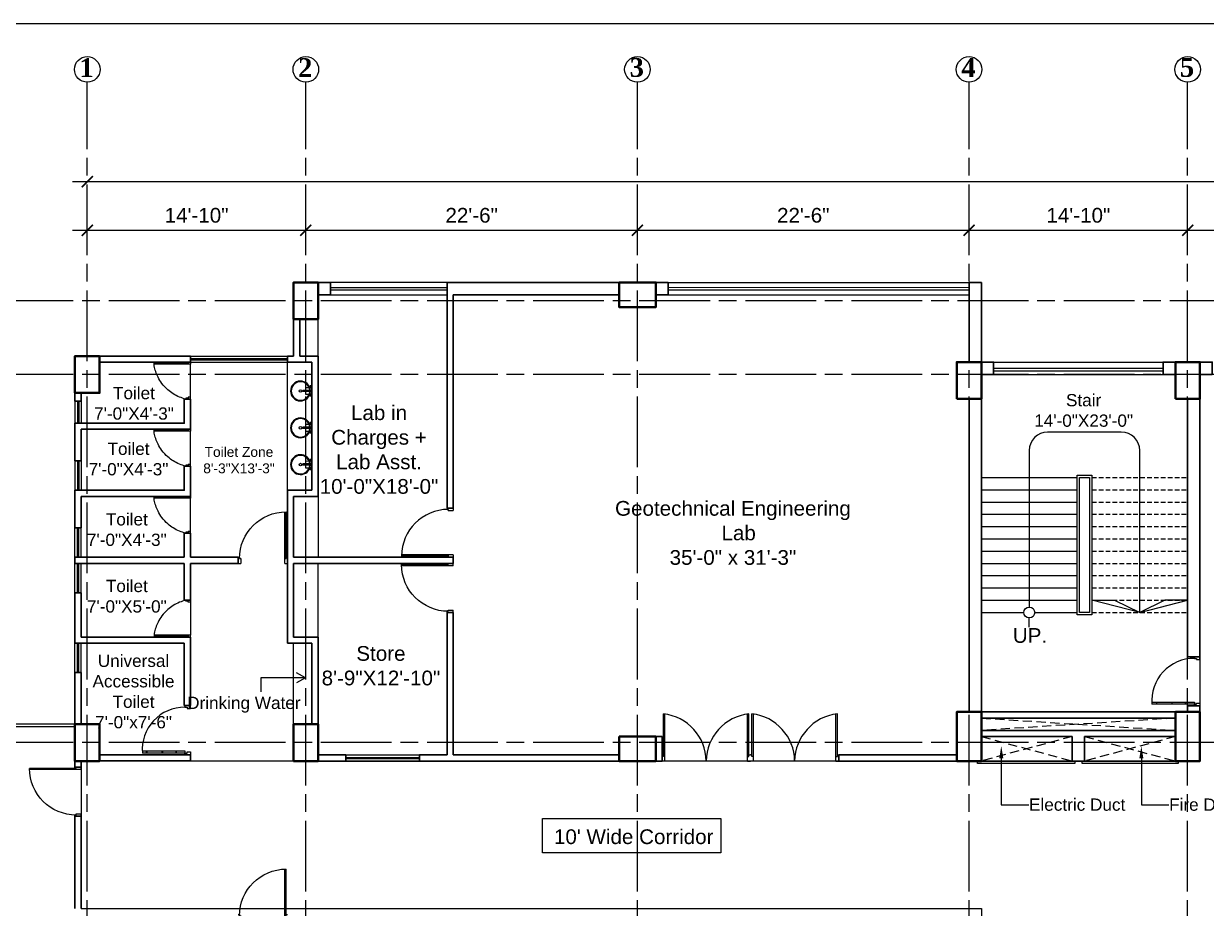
# Model space of a CAD drawing. Header units: inches. Extents: x -12 to 20935469, y -1604 to 24729220.
# Drawn here: x 20855964 to 20856927, y 24724026 to 24724746 of the extents above; entities that cross this region are included whole.
import ezdxf
from ezdxf import colors
from ezdxf.entities.mleader import LeaderData, LeaderLine
from ezdxf.math import Vec2, Vec3

# ---------------------------------------------------------------- set-up
doc = ezdxf.new("R2010")
doc.units = ezdxf.units.IN
doc.header["$LTSCALE"] = 0.03
doc.header["$MEASUREMENT"] = 0
doc.header["$PDMODE"] = 32
doc.header["$PDSIZE"] = 15
doc.linetypes.add('ACAD_ISO08W100', pattern=[36, 24, -3, 6, -3])
doc.linetypes.add('DASHED2', pattern=[0.375, 0.25, -0.125])
for name, color, linetype, lineweight in [('column', 1, 'Continuous', 40), ('Dim Line', 252, 'Continuous', 13), ('Door', 7, 'Continuous', 18), ('Dot', 253, 'Continuous', 0), ('Glass Line', 252, 'Continuous', 9), ('Grid Line', 252, 'Continuous', 18), ('Hatch', 253, 'Continuous', 15), ('Main Wall', 7, 'Continuous', 30), ('RAIL', 23, 'Continuous', 13), ('STAIR', 46, 'Continuous', 15), ('TOILET FIXTURE', 142, 'Continuous', 5), ('WALL', 7, 'Continuous', 30), ('wind.', 150, 'Continuous', 20)]:
    doc.layers.add(name, color=color, linetype=linetype, lineweight=lineweight)
doc.layers.add('TEXT', color=7, linetype='Continuous')
doc.styles.add('2', font='swisscl.ttf')
doc.styles.add('RomanS', font='arial.ttf', dxfattribs={"height": 12})
doc.styles.get("Standard").update_dxf_attribs({"font": 'timesbd.ttf'})
doc.dimstyles.new('Aec_Arch_I', dxfattribs={"dimscale": 96, "dimtxt": 12, "dimasz": 0.09375, "dimexe": 0.125, "dimexo": 0.125, "dimgap": 0.0625, "dimtad": 1, "dimdec": 0, "dimzin": 3, "dimdsep": 46, "dimlunit": 4, "dimtxsty": 'RomanS', "dimblk1": 'ARCHTICK', "dimblk2": 'ARCHTICK', "dimsah": 1, "dimcen": 0.09375, "dimdle": 0.125, "dimadec": 0, "dimazin": 0, "dimtfac": 0.75, "dimtdec": 0, "dimtmove": 2, "dimatfit": 3, "dimldrblk": 'ARCHTICK', "dimfxl": 1, "dimfrac": 1, "dimtolj": 1, "dimtzin": 0, "dimarcsym": 0})

# ---------------------------------------------------------------- blocks, each defined once
blk = doc.blocks.new('$D40')
at = {"layer": 'Door'}
for p, q in [((1, 4), (1, 42)), ((2, 0), (2, 41.98683982644525)), ((1, 5), (0, 5)), ((2, 0), (0, 0)), ((2, 4), (1, 4)), ((39, 4), (38, 4)), ((38, 4), (38, 0)), ((40, 0), (38, 0)), ((40, 5), (38.98683982644525, 5)), ((39, 5), (39, 4))]:
    blk.add_line(p, q, dxfattribs=at)
blk.add_arc((1, 4), 38, 0, 89.99999999999999, dxfattribs=at)
blk = doc.blocks.new('Door_45')
at = {"layer": 'Door'}
for p, q in [((1.499446089358273, 4.966720660065755), (1.499446089358273, 43.96672066006575)), ((3.499446089358273, 44.03189280286006), (3.499446089358273, 4.966720660065755)), ((1.499446089358273, 40.02726910408236), (2.249446089358273, 40.02726910408236)), ((2.249446089358273, 40.02726910408236), (2.249446089358273, 39.52726910408236)), ((2.249446089358273, 39.52726910408236), (2.749446089591103, 39.52726910408236)), ((2.749446089591103, 39.52726910408236), (2.749446089591103, 40.02726910408236)), ((2.749446089591103, 40.02726910408236), (3.499446089358273, 40.02726910408236)), ((1.499446089358273, 25.76575365659081), (2.249446089358273, 25.76575365659081)), ((2.249446089358273, 25.76575365659081), (2.249446089358273, 25.26575365659081)), ((2.249446089358273, 25.26575365659081), (2.749446089591103, 25.26575365659081)), ((2.749446089591103, 25.76575365659081), (3.499446089358273, 25.76575365659081)), ((2.749446089591103, 25.26575365659081), (2.749446089591103, 25.76575365659081)), ((1.499446089358273, 12.56961937076411), (2.249446089358273, 12.56961937076411)), ((2.249446089358273, 12.56961937076411), (2.249446089358273, 13.06961937076411)), ((2.249446089358273, 13.06961937076411), (2.749446089591103, 13.06961937076411)), ((2.749446089591103, 13.06961937076411), (2.749446089591103, 12.56961937076411)), ((2.749446089591103, 12.56961937076411), (3.499446089358273, 12.56961937076411)), ((-0.0005539106417273842, -0.03327933993424503), (-0.0005539106417273842, 4.966720660065755)), ((-0.0005539106417273842, 4.966720660065755), (1.499446089358273, 4.966720660065755)), ((3.499446089358273, 4.966720660065755), (1.499446089358273, 4.966720660065755)), ((1.499446089358273, 4.966720660065755), (1.499446089358273, 2.966720660065755)), ((1.499446089358273, 2.966720660065755), (2.499446089358273, 2.966720660065755)), ((2.499446089358273, 2.966720660065755), (2.499446089358273, -0.03327933993424503)), ((42.5, 3), (42.5, -0.03327933993424503)), ((43.5, 3), (42.5, 3)), ((45.00000000023283, 5), (43.5, 5)), ((43.5, 5), (43.5, 3)), ((45.00000000023283, -0.03327933993424503), (45.00000000023283, 5)), ((2.499446089358273, -0.03327933993424503), (-0.0005539106417273842, -0.03327933993424503)), ((42.5, -0.03327933993424503), (45.00000000023283, -0.03327933993424503))]:
    blk.add_line(p, q, dxfattribs=at)
blk.add_arc((4.660651951731928, 5.255392092920653), 38.84018771759182, 359.6232511897165, 94.66847186469465, dxfattribs=at)
blk = doc.blocks.new('sssss-flat-876')
at = {"layer": 'Door', "linetype": 'Continuous', "ltscale": 3}
blk.add_line((3666.524641621392, 84027.20039844685), (3666.524641621392, 84055.73698381262), dxfattribs=at)
at = {"layer": 'Door', "linetype": 'Continuous', "ltscale": 3, "extrusion": (-7.215265806451099e-09, -3.356244729906973e-18, 1)}
for points, elevation in [([(3666.524641621392, 84057.20039844685), (3666.524641621392, 84055.7369838127), (3668.353909914149, 84055.73698381268), (3668.353909914149, 84056.46869112973), (3670.183178206673, 84056.46869112976), (3670.183178206673, 84057.20039844688)], -2.645495015731816e-05), ([(3668.353909914149, 84055.73698381268), (3696.158787962748, 84055.73698381273), (3696.158787962748, 84056.46869112982), (3668.353909914149, 84056.46869112956)], -2.646814881427536e-05)]:
    blk.add_lwpolyline(points, close=True, dxfattribs=dict(at, elevation=elevation))
at = {"layer": 'Door', "linetype": 'Continuous', "ltscale": 3, "flags": 128}
blk.add_lwpolyline([(3670.183178209001, 84027.20039844661, 0.04096003839332348), (3675.473761518253, 84028.8955189219, 0.08249638684257277), (3684.92584202881, 84034.77633821729, 0.05218730031938641), (3689.721451750025, 84039.97248090911, 0.04398833922187529), (3692.855049753096, 84045.047753547, 0.03657129103577791), (3694.751170299016, 84049.63311906598, 0.034751479123949), (3695.9156375397, 84054.20272462314, 0.01143537355723267), (3696.158787962981, 84055.73698381265)], format="xyb", dxfattribs=at)
at = {"layer": 'Door', "linetype": 'Continuous', "ltscale": 3}
blk.add_lwpolyline([(3666.524641623953, 84027.20039844679), (3666.524641623953, 84028.66381308093), (3668.353909916477, 84028.66381308093), (3668.353909916477, 84027.93210576387), (3670.183178209234, 84027.93210576382), (3670.183178209234, 84027.2003984467)], close=True, dxfattribs=at)
blk = doc.blocks.new('7-flat-72')
at = {"layer": 'Glass Line', "color": 8, "ltscale": 20}
for p, q in [((-64478.71357337362, 376960.4914030989), (-64480.33357334463, 376960.4910950488)), ((-64480.33338851458, 376959.5190950661), (-64480.33357334463, 376960.4910950488)), ((-64480.27590274997, 376959.5191059972), (-64480.27608758002, 376960.49110598)), ((-64480.14656623453, 376959.5191305911), (-64480.14675106457, 376960.4911305739)), ((-64479.91663178266, 376959.5191743142), (-64479.91681661271, 376960.4911742969)), ((-64479.5233885292, 376959.5192490911), (-64479.52357335924, 376960.4912490739)), ((-64479.13014527573, 376959.519323868), (-64479.13033010578, 376960.4913238508)), ((-64478.90021082386, 376959.5193675911), (-64478.90039565391, 376960.4913675738)), ((-64478.77087430842, 376959.519392185), (-64478.77105913847, 376960.4913921678)), ((-64478.71338854358, 376959.5194031161), (-64478.71357337362, 376960.4914030989)), ((-64475.47473717644, 376966.6120190895), (-64476.55473715696, 376966.6118137227)), ((-64476.55336804548, 376959.4118138514), (-64476.55473715696, 376966.6118137227)), ((-64475.47336806497, 376959.4120192182), (-64475.47473717644, 376966.6120190895)), ((-64473.31357347011, 376960.4924299325), (-64471.6935734991, 376960.4927379825)), ((-64473.31338864006, 376959.5204299497), (-64473.31357347011, 376960.4924299325)), ((-64473.25590287545, 376959.5204408808), (-64473.25608770549, 376960.4924408636)), ((-64473.12656636001, 376959.5204654748), (-64473.12675119005, 376960.4924654575)), ((-64472.89663190814, 376959.5205091978), (-64472.89681673818, 376960.4925091806)), ((-64472.50338865467, 376959.5205839747), (-64472.50357348472, 376960.4925839575)), ((-64472.11014540121, 376959.5206587517), (-64472.11033023125, 376960.4926587344)), ((-64471.88021094934, 376959.5207024747), (-64471.88039577939, 376960.4927024575)), ((-64471.7508744339, 376959.5207270686), (-64471.75105926394, 376960.4927270514)), ((-64471.69338866905, 376959.5207379998), (-64471.6935734991, 376960.4927379825)), ((-64478.71338854358, 376959.5194031161), (-64480.33338851458, 376959.5190950661)), ((-64478.71336800698, 376959.4114031181), (-64480.33336797799, 376959.411095068)), ((-64480.33329952252, 376959.0510950745), (-64480.33336797799, 376959.411095068)), ((-64478.71329955151, 376959.0514031246), (-64480.33329952252, 376959.0510950745)), ((-64480.15336798131, 376959.4111292958), (-64480.15338851791, 376959.5191292939)), ((-64478.89336800366, 376959.4113688903), (-64478.89338854048, 376959.5193688883)), ((-64478.71329955151, 376959.0514031246), (-64478.71336800698, 376959.4114031181)), ((-64475.11336807138, 376959.4120876737), (-64476.91336803907, 376959.4117453959)), ((-64476.9132995836, 376959.0517454025), (-64476.91336803907, 376959.4117453959)), ((-64475.11329961568, 376959.0520876803), (-64476.9132995836, 376959.0517454025)), ((-64475.11329961568, 376959.0520876803), (-64475.11336807138, 376959.4120876737)), ((-64473.31338864006, 376959.5204299497), (-64471.69338866905, 376959.5207379998)), ((-64473.31336810347, 376959.4124299516), (-64471.69336813246, 376959.4127380017)), ((-64473.313299648, 376959.0524299581), (-64473.31336810347, 376959.4124299516)), ((-64473.313299648, 376959.0524299581), (-64471.69329967699, 376959.0527380082)), ((-64473.13336810679, 376959.4124641794), (-64473.13338864339, 376959.5204641775)), ((-64471.87336812937, 376959.4127037739), (-64471.87338866596, 376959.520703772)), ((-64471.69329967699, 376959.0527380082), (-64471.69336813246, 376959.4127380017))]:
    blk.add_line(p, q, dxfattribs=at)
blk.add_circle((-64476.01507698372, 376968.3989757138, -1.853074723067108e-05), 1.08, dxfattribs=at)
for radius, start, end in [(8.100000000000003, 273.8334487619164, 266.1883413272574), (7.545122013573683, 274.1150294939762, 265.9067605931115)]:
    blk.add_arc((-64476.01507698372, 376968.3989757138, -1.853074723067108e-05), radius, start, end, dxfattribs=at)
blk = doc.blocks.new('SFSFSFS-flat-72')
at = {"layer": 'TOILET FIXTURE', "ltscale": 0.2}
blk.add_lwpolyline([(-3918.473113942891, -3608.103407361705), (-3918.474140776554, -3602.703407459237), (-3923.874140679603, -3602.704434292842), (-3923.873113845708, -3608.104434195251)], close=True, dxfattribs=at)
at = {"layer": 'TOILET FIXTURE', "ltscale": 20}
blk.add_blockref('7-flat-72', (60554.84018570464, -380567.1558373197), dxfattribs=at)
blk = doc.blocks.new('_ArchTick')
at = {"color": 0, "linetype": 'ByBlock', "lineweight": 35, "const_width": 0.15}
blk.add_lwpolyline([(-0.5, -0.5), (0.5, 0.5)], dxfattribs=at)
blk = doc.blocks.new('*D14')
at = {"layer": 'Defpoints', "color": 0, "transparency": 16777216}
for p in [(20831126.2792098, 24724578.16655627), (20830948.30879143, 24724562.26584816), (20831126.2792098, 24724562.26584816)]:
    blk.add_point(p, dxfattribs=at)
at = {"layer": 'Dim Line', "color": 0, "lineweight": -2, "transparency": 16777216}
for p, q in [((20830948.30879143, 24724574.26584816), (20830948.30879143, 24724590.16655627)), ((20831126.2792098, 24724574.26584816), (20831126.2792098, 24724590.16655627)), ((20830936.30879143, 24724578.16655627), (20831138.2792098, 24724578.16655627))]:
    blk.add_line(p, q, dxfattribs=at)
at = {"layer": 'Dim Line', "color": 0, "lineweight": -2, "transparency": 16777216, "xscale": 9, "yscale": 9, "zscale": 9, "rotation": 180}
blk.add_blockref('_ArchTick', (20830948.30879143, 24724578.16655627), dxfattribs=at)
at = {"layer": 'Dim Line', "color": 0, "lineweight": -2, "transparency": 16777216, "xscale": 9, "yscale": 9, "zscale": 9}
blk.add_blockref('_ArchTick', (20831126.2792098, 24724578.16655627), dxfattribs=at)
at = {"layer": 'Dim Line', "color": 0, "transparency": 16777216, "insert": (20831037.29400062, 24724590.29343212), "char_height": 12, "attachment_point": 5, "style": 'RomanS'}
blk.add_mtext('\\A1;14\'-10"', dxfattribs=at)
blk = doc.blocks.new('*D7')
at = {"layer": 'Defpoints', "color": 0, "transparency": 16777216}
for p in [(20831396.27940053, 24724578.16655627), (20831396.27940053, 24724578.16655627), (20831126.2792098, 24724562.26584816)]:
    blk.add_point(p, dxfattribs=at)
at = {"layer": 'Dim Line', "color": 0, "lineweight": -2, "transparency": 16777216}
for p, q in [((20831126.2792098, 24724574.26584816), (20831126.2792098, 24724590.16655627)), ((20831114.2792098, 24724578.16655627), (20831408.27940053, 24724578.16655627))]:
    blk.add_line(p, q, dxfattribs=at)
at = {"layer": 'Dim Line', "color": 0, "lineweight": -2, "transparency": 16777216, "xscale": 9, "yscale": 9, "zscale": 9, "rotation": 180}
blk.add_blockref('_ArchTick', (20831126.2792098, 24724578.16655627), dxfattribs=at)
at = {"layer": 'Dim Line', "color": 0, "lineweight": -2, "transparency": 16777216, "xscale": 9, "yscale": 9, "zscale": 9}
blk.add_blockref('_ArchTick', (20831396.27940053, 24724578.16655627), dxfattribs=at)
at = {"layer": 'Dim Line', "color": 0, "transparency": 16777216, "insert": (20831261.27930516, 24724590.29343212), "char_height": 12, "attachment_point": 5, "style": 'RomanS'}
blk.add_mtext('\\A1;22\'-6"', dxfattribs=at)
blk = doc.blocks.new('*D8')
at = {"layer": 'Defpoints', "color": 0, "transparency": 16777216}
for p in [(20831396.27940053, 24724578.16655627), (20831666.2795913, 24724578.16655627), (20831666.2795913, 24724578.16655627)]:
    blk.add_point(p, dxfattribs=at)
at = {"layer": 'Dim Line', "color": 0, "lineweight": -2, "transparency": 16777216}
blk.add_line((20831384.27940053, 24724578.16655627), (20831678.2795913, 24724578.16655627), dxfattribs=at)
at = {"layer": 'Dim Line', "color": 0, "lineweight": -2, "transparency": 16777216, "xscale": 9, "yscale": 9, "zscale": 9, "rotation": 180}
blk.add_blockref('_ArchTick', (20831396.27940053, 24724578.16655627), dxfattribs=at)
at = {"layer": 'Dim Line', "color": 0, "lineweight": -2, "transparency": 16777216, "xscale": 9, "yscale": 9, "zscale": 9}
blk.add_blockref('_ArchTick', (20831666.2795913, 24724578.16655627), dxfattribs=at)
at = {"layer": 'Dim Line', "color": 0, "transparency": 16777216, "insert": (20831531.27949591, 24724590.29343212), "char_height": 12, "attachment_point": 5, "style": 'RomanS'}
blk.add_mtext('\\A1;22\'-6"', dxfattribs=at)
blk = doc.blocks.new('*D9')
at = {"layer": 'Defpoints', "color": 0, "transparency": 16777216}
for p in [(20831666.2795913, 24724578.16655627), (20831844.25000967, 24724578.16655627), (20831844.25000967, 24724578.16655627)]:
    blk.add_point(p, dxfattribs=at)
at = {"layer": 'Dim Line', "color": 0, "lineweight": -2, "transparency": 16777216}
blk.add_line((20831654.2795913, 24724578.16655627), (20831856.25000967, 24724578.16655627), dxfattribs=at)
at = {"layer": 'Dim Line', "color": 0, "lineweight": -2, "transparency": 16777216, "xscale": 9, "yscale": 9, "zscale": 9, "rotation": 180}
blk.add_blockref('_ArchTick', (20831666.2795913, 24724578.16655627), dxfattribs=at)
at = {"layer": 'Dim Line', "color": 0, "lineweight": -2, "transparency": 16777216, "xscale": 9, "yscale": 9, "zscale": 9}
blk.add_blockref('_ArchTick', (20831844.25000967, 24724578.16655627), dxfattribs=at)
at = {"layer": 'Dim Line', "color": 0, "transparency": 16777216, "insert": (20831755.26480048, 24724590.29343212), "char_height": 12, "attachment_point": 5, "style": 'RomanS'}
blk.add_mtext('\\A1;14\'-10"', dxfattribs=at)
blk = doc.blocks.new('*D21')
at = {"layer": 'Defpoints', "color": 0, "transparency": 16777216}
for p in [(20831844.25000967, 24724578.16655627), (20832040.77920983, 24724578.16655627), (20832040.77920983, 24724578.16655627)]:
    blk.add_point(p, dxfattribs=at)
at = {"layer": 'Dim Line', "color": 0, "lineweight": -2, "transparency": 16777216}
for p, q in [((20831832.25000967, 24724578.16655627), (20832052.77920983, 24724578.16655627)), ((20831844.25000967, 24724566.16655627), (20831844.25000967, 24724566.16655627)), ((20832040.77920983, 24724566.16655627), (20832040.77920983, 24724566.16655627))]:
    blk.add_line(p, q, dxfattribs=at)
at = {"layer": 'Dim Line', "color": 0, "lineweight": -2, "transparency": 16777216, "xscale": 9, "yscale": 9, "zscale": 9, "rotation": 180}
blk.add_blockref('_ArchTick', (20831844.25000967, 24724578.16655627), dxfattribs=at)
at = {"layer": 'Dim Line', "color": 0, "lineweight": -2, "transparency": 16777216, "xscale": 9, "yscale": 9, "zscale": 9}
blk.add_blockref('_ArchTick', (20832040.77920983, 24724578.16655627), dxfattribs=at)
at = {"layer": 'Dim Line', "color": 0, "transparency": 16777216, "insert": (20831942.51460975, 24724590.29343212), "char_height": 12, "attachment_point": 5, "style": 'RomanS'}
blk.add_mtext('\\A1;16\'-5"', dxfattribs=at)
blk = doc.blocks.new('*D13')
at = {"layer": 'Defpoints', "color": 0, "transparency": 16777216}
for p in [(20832951.75234396, 24724617.81282169), (20830948.30879143, 24724610.74819624), (20832951.75234396, 24724610.74819624)]:
    blk.add_point(p, dxfattribs=at)
at = {"layer": 'Dim Line', "color": 0, "lineweight": -2, "transparency": 16777216}
for p, q in [((20830948.30879143, 24724622.74819624), (20830948.30879143, 24724629.81282169)), ((20832951.75234396, 24724622.74819624), (20832951.75234396, 24724629.81282169)), ((20830936.30879143, 24724617.81282169), (20832963.75234396, 24724617.81282169))]:
    blk.add_line(p, q, dxfattribs=at)
at = {"layer": 'Dim Line', "color": 0, "lineweight": -2, "transparency": 16777216, "xscale": 9, "yscale": 9, "zscale": 9, "rotation": 180}
blk.add_blockref('_ArchTick', (20830948.30879143, 24724617.81282169), dxfattribs=at)
at = {"layer": 'Dim Line', "color": 0, "lineweight": -2, "transparency": 16777216, "xscale": 9, "yscale": 9, "zscale": 9}
blk.add_blockref('_ArchTick', (20832951.75234396, 24724617.81282169), dxfattribs=at)
at = {"layer": 'Dim Line', "color": 0, "transparency": 16777216, "insert": (20831950.03056769, 24724629.93969755), "char_height": 12, "attachment_point": 5, "style": 'RomanS'}
blk.add_mtext('\\A1;166\'-11"', dxfattribs=at)
blk = doc.blocks.new('fff')
at = {"layer": 'Grid Line', "color": 252, "linetype": 'ACAD_ISO08W100', "lineweight": 9, "ltscale": 80, "true_color": 0x939598}
for p, q in [((20830948.30879143, 24723521.10155122), (20830948.30879143, 24724698.78124316)), ((20831126.2792098, 24723521.10975568), (20831126.2792098, 24724698.78944762)), ((20831396.27940053, 24723521.10975705), (20831396.27940053, 24724698.789449)), ((20831666.2795913, 24723521.12176201), (20831666.2795913, 24724698.80145396)), ((20831844.25000966, 24723521.10155122), (20831844.25000967, 24724698.78124316)), ((20833096.94929376, 24724520.60832043), (20830726.1474328, 24724520.60832043)), ((20833096.94929376, 24724460.61652489), (20830726.1474328, 24724460.61652489)), ((20833096.94929376, 24724160.74613542), (20830726.1474328, 24724160.74613542))]:
    blk.add_line(p, q, dxfattribs=at)
at = {"layer": 'Dim Line'}
for base, p1, p2, picture, middle in [((20832951.75234396, 24724617.81282169), (20830948.30879143, 24724610.74819624), (20832951.75234396, 24724610.74819624), '*D13', (20831950.03056769, 24724629.93969755)), ((20831126.2792098, 24724578.16655627), (20830948.30879143, 24724562.26584816), (20831126.2792098, 24724562.26584816), '*D14', (20831037.29400062, 24724590.29343212)), ((20831396.27940053, 24724578.16655627), (20831126.2792098, 24724562.26584816), (20831396.27940053, 24724578.16655627), '*D7', (20831261.27930516, 24724590.29343212)), ((20831666.2795913, 24724578.16655627), (20831396.27940053, 24724578.16655627), (20831666.2795913, 24724578.16655627), '*D8', (20831531.27949591, 24724590.29343212)), ((20831844.25000967, 24724578.16655627), (20831666.2795913, 24724578.16655627), (20831844.25000967, 24724578.16655627), '*D9', (20831755.26480048, 24724590.29343212)), ((20832040.77920983, 24724578.16655627), (20831844.25000967, 24724578.16655627), (20832040.77920983, 24724578.16655627), '*D21', (20831942.51460975, 24724590.29343212))]:
    dim = blk.add_linear_dim(base=base, p1=p1, p2=p2, dimstyle='Aec_Arch_I', dxfattribs=at)
    dim.commit()
    dim.dimension.update_dxf_attribs({"geometry": picture, "text_midpoint": middle})

msp = doc.modelspace()

# ---------------------------------------------------------------- linework, layer by layer
at = {"color": 252, "lineweight": 5}
for p, q in [((20856178.98260038, 24724366.38506841), (20856178.9826004, 24724470.61652488)), ((20856183.98260039, 24724175.73113514), (20856183.98260039, 24724241.76934014))]:
    msp.add_line(p, q, dxfattribs=at)
for p, q in [((20856193.58537455, 24724213.46157397), (20856157.34917207, 24724213.46157397)), ((20856157.34917207, 24724213.46157397), (20856157.34917207, 24724202.2193905)), ((20856193.58537455, 24724213.46157397), (20856186.28247298, 24724217.49506978)), ((20856193.58537455, 24724213.46157398), (20856186.28247298, 24724209.42807817)), ((20856094.98349752, 24724150.9265189), (20856099.98349752, 24724150.9265189))]:
    msp.add_line(p, q)
at = {"layer": 'column', "lineweight": 40, "ltscale": 20}
for points in [[(20856203.98260371, 24724535.61652488), (20856183.98260371, 24724535.61652488), (20856183.9826004, 24724505.61652489), (20856203.9826004, 24724505.61652489)], [(20856448.98279443, 24724535.61652792), (20856448.98279443, 24724515.61652792), (20856478.98279443, 24724515.61652461), (20856478.98279443, 24724535.61652461)], [(20856026.01218534, 24724475.61652489), (20856006.01218534, 24724475.61652489), (20856006.01218534, 24724445.61652489), (20856026.01218534, 24724445.61652489)], [(20856723.98260366, 24724440.78741187), (20856743.98260366, 24724440.78741187), (20856743.98260366, 24724470.78741186), (20856723.98260366, 24724470.78741186)], [(20856901.95340357, 24724440.78741187), (20856921.95340357, 24724440.78741187), (20856921.95340357, 24724470.78741186), (20856901.95340357, 24724470.78741186)], [(20856723.98260367, 24724145.74615462), (20856743.98260367, 24724145.74615462), (20856743.98320022, 24724185.7461546), (20856723.98320022, 24724185.7461546)], [(20856901.95351439, 24724145.74613542), (20856921.95351439, 24724145.74613542), (20856921.95342885, 24724185.74613542), (20856901.95342885, 24724185.74613542)], [(20856026.01218531, 24724175.75433988), (20856006.01218531, 24724175.75433988), (20856006.01218531, 24724145.75433988), (20856026.01218531, 24724145.75433988)], [(20856203.98260039, 24724175.73113514), (20856183.98260039, 24724175.73113514), (20856183.98260368, 24724145.75433988), (20856203.98260368, 24724145.75433988)], [(20856448.99439733, 24724165.74613212), (20856448.99439733, 24724145.74613212), (20856478.97119259, 24724145.74613542), (20856478.97119259, 24724165.74613542)]]:
    msp.add_lwpolyline(points, close=True, dxfattribs=at)
at = {"layer": 'Defpoints'}
msp.add_lwpolyline([(20855761.48148273, 24724746.49499614), (20858200.34807662, 24724746.49499614), (20858200.34807662, 24723287.96562982), (20855761.48148273, 24723287.96562982)], close=True, dxfattribs=at)
at = {"layer": 'Door'}
for p, q in [((20856485.17127693, 24724149.54610879), (20856485.17204489, 24724184.14610879)), ((20856486.37119259, 24724145.74608216), (20856486.37204441, 24724184.12464675)), ((20856553.57119259, 24724145.74459064), (20856553.57204441, 24724184.12315523)), ((20856554.77127697, 24724149.54613542), (20856554.77204489, 24724184.14456401)), ((20856557.17127697, 24724149.54608215), (20856557.17204489, 24724184.14451073)), ((20856558.37119259, 24724145.7444841), (20856558.37204441, 24724184.12304869)), ((20856625.57119259, 24724145.74299258), (20856625.57204441, 24724184.12155717)), ((20856626.771277, 24724149.54613542), (20856626.77204489, 24724184.14296595)), ((20856486.37119259, 24724145.74608216), (20856483.97119259, 24724145.74613543)), ((20856485.17132576, 24724150.74610879), (20856483.97132576, 24724150.74613543)), ((20856486.37129913, 24724149.54608216), (20856485.17127693, 24724149.54610879)), ((20856553.57119259, 24724145.74459064), (20856555.97119259, 24724145.74453738)), ((20856553.57129913, 24724149.54616206), (20856554.77127697, 24724149.54613542)), ((20856554.77132576, 24724150.74613542), (20856555.97132576, 24724150.74610879)), ((20856558.37119259, 24724145.7444841), (20856555.97119259, 24724145.74453737)), ((20856557.17132576, 24724150.74608215), (20856555.97132576, 24724150.74610879)), ((20856558.37129913, 24724149.54605551), (20856557.17127697, 24724149.54608215)), ((20856625.57116596, 24724149.54616206), (20856626.771277, 24724149.54613542)), ((20856625.57119259, 24724145.74299258), (20856627.97119259, 24724145.74293932)), ((20856626.7711926, 24724150.74613542), (20856627.97119259, 24724150.74610879))]:
    msp.add_line(p, q, dxfattribs=at)
for centre, radius, start, end in [((20856480.94099985, 24724145.3438486), 39.03225765984103, 0.5893577477802184, 83.77698552903458), ((20856559.00136747, 24724145.34211604), 39.03225765982654, 96.22047104933065, 179.408098938425), ((20856552.94099985, 24724145.34225054), 39.03225765984103, 0.5893577477802184, 83.77698552903458), ((20856631.00136747, 24724145.34051798), 39.03225765982654, 96.22047104933065, 179.408098938425)]:
    msp.add_arc(centre, radius, start, end, dxfattribs=at)
at = {"layer": 'Dot', "linetype": 'DASHED2', "lineweight": 0, "ltscale": 1000}
for p, q in [((20856743.98320022, 24724180.7461546), (20856901.95346093, 24724170.7461546)), ((20856901.95343954, 24724180.7461546), (20856743.98320022, 24724170.7461546)), ((20856817.96865559, 24724165.74615461), (20856743.98260367, 24724145.74615462)), ((20856743.98320022, 24724165.7461546), (20856817.96865559, 24724145.74615462)), ((20856827.96865559, 24724165.7461546), (20856901.95351439, 24724145.74613542)), ((20856901.95347162, 24724165.74613542), (20856827.96865559, 24724145.74615462))]:
    msp.add_line(p, q, dxfattribs=at)
at = {"layer": 'Hatch', "lineweight": 5}
for p, q in [((20856203.98260039, 24724475.6165311), (20856203.98260039, 24724505.60352272)), ((20856203.98260039, 24724361.38506841), (20856203.98260039, 24724311.76934013)), ((20856203.98260039, 24724246.76934014), (20856203.98260039, 24724306.76934013))]:
    msp.add_line(p, q, dxfattribs=at)
msp.add_lwpolyline([(20857851.48531952, 24724145.74613542), (20857101.48260371, 24724145.77081021), (20857091.48260377, 24724460.78741187), (20856921.95340357, 24724460.61652489), (20856921.95340357, 24724145.74613542), (20856011.01218531, 24724145.75433988), (20856011.01218531, 24724025.75433988), (20856743.98260367, 24724025.75433988), (20856743.98260512, 24723905.74615098), (20856833.23260089, 24723905.74615098), (20856833.73260089, 24723905.74615098), (20856833.73260089, 24723932.74615098, -0.3798025928702421), (20856862.73260089, 24723900.74615103, -0.3798025928314493), (20856891.73260089, 24723932.74615098, 0.7863167289790985), (20856894.73260089, 24723932.62142872, -0.3709652722636356), (20856922.73260089, 24723900.74615098, -0.3798025933199978), (20856951.73260089, 24723932.74615098), (20856953.73260089, 24723932.74615098, -0.4433014296550573), (20856982.73260089, 24723900.74615103, -0.379802592832049), (20857011.73260089, 24723932.74615098), (20857011.73260089, 24723905.74615098), (20857101.48257309, 24723905.74613069), (20857101.48257309, 24724025.7461357), (20858024.45573789, 24724025.74613542)], format="xyb", dxfattribs=at)
at = {"layer": 'Hatch', "lineweight": 0}
msp.add_lwpolyline([(20856386.77642045, 24724098.86056824), (20856531.8929813, 24724098.86056824), (20856531.8929813, 24724070.87464511), (20856386.77642045, 24724070.87464511)], close=True, dxfattribs=at)
at = {"layer": 'Main Wall', "lineweight": 30}
for p, q in [((20856308.98260039, 24724351.76934013), (20856308.98260039, 24724535.61823922)), ((20856308.98260039, 24724535.61823922), (20856448.98279443, 24724535.61823591)), ((20856733.98260366, 24724535.61652489), (20856743.98260366, 24724535.61652488)), ((20856733.98260366, 24724470.78741186), (20856733.98260366, 24724535.61652489)), ((20856743.98260366, 24724470.78741187), (20856743.98260366, 24724535.61652488)), ((20856313.98260039, 24724525.60201529), (20856448.98279443, 24724525.60201199)), ((20856313.98260039, 24724351.76934013), (20856313.98260039, 24724525.60142566)), ((20856183.9826004, 24724475.6165304), (20856183.9826004, 24724505.61652654)), ((20856188.9826004, 24724475.61653057), (20856188.9826004, 24724505.61652654)), ((20856026.01218534, 24724475.61652489), (20856099.98349736, 24724475.61652747)), ((20856026.01218534, 24724470.61652487), (20856099.98349753, 24724470.61652488)), ((20856099.98349753, 24724470.61652488), (20856099.98349735, 24724475.61652747)), ((20856178.98260023, 24724475.61653023), (20856183.9826004, 24724475.6165304)), ((20856178.9826004, 24724470.61652488), (20856178.98260022, 24724475.61653022)), ((20856178.98260039, 24724470.61652489), (20856198.9826004, 24724470.61652488)), ((20856188.9826004, 24724475.61653057), (20856203.98260039, 24724475.6165311)), ((20856198.98260039, 24724366.38506841), (20856198.9826004, 24724470.61652488)), ((20856203.98260039, 24724361.38506841), (20856203.98260039, 24724475.6165311)), ((20856743.98320022, 24724185.7461546), (20856743.98260367, 24724460.78741186)), ((20856006.01218534, 24724439.00079666), (20856006.01218534, 24724445.61652489)), ((20856094.98349752, 24724440.61652488), (20856099.98349752, 24724440.61652488)), ((20856733.98260366, 24724185.7461546), (20856733.98260366, 24724440.78741187)), ((20856911.95315191, 24724440.78741187), (20856911.95347018, 24724230.74662778)), ((20856921.95340357, 24724440.78741187), (20856921.95303936, 24724230.74662778)), ((20856006.01218534, 24724390.38506842), (20856006.01218534, 24724421.00079666)), ((20856099.98349752, 24724416.00079666), (20856011.01218534, 24724416.00079666)), ((20856099.98349752, 24724386.00079666), (20856094.98349752, 24724386.00079666)), ((20856006.01218534, 24724335.76934014), (20856006.01218534, 24724366.38506842)), ((20856178.98260038, 24724311.76934014), (20856178.98260038, 24724366.38506841)), ((20856178.98260038, 24724366.38506841), (20856198.98260039, 24724366.38506841)), ((20856099.98349752, 24724361.38506841), (20856011.01218534, 24724361.38506841)), ((20856011.01218534, 24724361.38506842), (20856011.01218534, 24724335.76934014)), ((20856183.98260038, 24724311.76934013), (20856183.98260038, 24724361.38506841)), ((20856183.98260038, 24724361.38506841), (20856203.98260039, 24724361.38506841)), ((20856313.98260039, 24724351.76934013), (20856308.98260039, 24724351.76934013)), ((20856006.01218534, 24724335.76934014), (20856011.01218534, 24724335.76934014)), ((20856099.98349752, 24724331.38506841), (20856094.98349752, 24724331.38506841)), ((20856006.01218534, 24724311.76934014), (20856094.98349752, 24724311.76934014)), ((20856006.01218534, 24724306.76934014), (20856006.01218534, 24724311.76934015)), ((20856094.98349752, 24724306.76934014), (20856006.01218534, 24724306.76934014)), ((20856094.98349752, 24724276.76934013), (20856094.98349752, 24724306.76934014)), ((20856099.98349752, 24724276.76934013), (20856099.98349751, 24724306.76934014)), ((20856138.98260042, 24724306.76934013), (20856099.98349752, 24724306.76934014)), ((20856138.98260042, 24724306.76934013), (20856138.98260042, 24724311.76934014)), ((20856178.98260039, 24724241.76934014), (20856178.98260038, 24724311.76934014)), ((20856313.98260039, 24724311.76934014), (20856183.98260038, 24724311.76934013)), ((20856313.98260039, 24724306.76934013), (20856183.98260038, 24724306.76934013)), ((20856183.98260038, 24724246.76934014), (20856183.98260038, 24724306.76934013)), ((20856313.98260039, 24724306.76934013), (20856313.98260039, 24724311.76934014)), ((20856011.01218534, 24724282.76934014), (20856006.01218534, 24724282.76934014)), ((20856006.01218534, 24724241.76934014), (20856006.01218534, 24724282.76934014)), ((20856011.01218534, 24724282.76934014), (20856011.01218534, 24724246.76934014)), ((20856099.98349752, 24724276.76934014), (20856094.98349752, 24724276.76934013)), ((20856308.98260039, 24724150.74538285), (20856308.98260039, 24724266.76934013)), ((20856313.98260039, 24724266.76934013), (20856308.98260039, 24724266.76934013)), ((20856313.98260039, 24724150.74538285), (20856313.98260039, 24724266.76934013)), ((20856094.98349752, 24724241.76934014), (20856006.01218534, 24724241.76934014)), ((20856099.98349752, 24724246.76934014), (20856011.01218534, 24724246.76934014)), ((20856094.98349753, 24724190.92701126), (20856094.98349752, 24724241.76934014)), ((20856099.98349752, 24724190.92701126), (20856099.98349752, 24724246.76934014)), ((20856178.98260039, 24724241.76934014), (20856198.98260039, 24724241.76934014)), ((20856183.98260038, 24724246.76934014), (20856203.98260039, 24724246.76934014)), ((20856198.98260039, 24724175.74613872), (20856198.98260039, 24724241.76934014)), ((20856203.98260039, 24724175.74613706), (20856203.98260039, 24724246.76934014)), ((20856921.95303936, 24724230.74662778), (20856911.95347018, 24724230.74662778)), ((20856006.01218534, 24724175.74613542), (20856006.01218534, 24724217.76934014)), ((20856011.01218534, 24724217.76934014), (20856006.01218534, 24724217.76934014)), ((20856011.01218534, 24724217.76934014), (20856011.01218534, 24724175.74613542)), ((20856099.98349752, 24724190.92701126), (20856094.98349753, 24724190.92701126)), ((20856911.95350755, 24724190.74613542), (20856911.95351439, 24724185.74613542)), ((20856921.95302203, 24724190.74613542), (20856911.95350755, 24724190.74613542)), ((20856921.95302203, 24724190.74613542), (20856921.95302203, 24724185.74613542)), ((20856901.95411095, 24724185.7461546), (20856743.98320022, 24724185.7461546)), ((20856901.95411095, 24724180.7461546), (20856743.98320022, 24724180.7461546)), ((20856901.95411095, 24724170.7461546), (20856743.98320022, 24724170.7461546)), ((20856817.96865559, 24724165.74615461), (20856743.98320022, 24724165.7461546)), ((20856817.96865559, 24724165.7461546), (20856817.96865559, 24724145.74615462)), ((20856901.95411095, 24724165.7461546), (20856827.96865559, 24724165.74615461)), ((20856827.96865559, 24724165.7461546), (20856827.96865559, 24724145.74615462)), ((20856099.98349752, 24724145.90331419), (20856026.01218534, 24724145.90331418)), ((20856099.98349752, 24724150.9265189), (20856026.01295155, 24724150.9265189)), ((20856099.98349752, 24724150.9265189), (20856099.98349752, 24724145.90331419)), ((20856286.48397411, 24724145.75212902), (20856286.48397411, 24724150.75212902)), ((20856286.48397411, 24724150.74538285), (20856308.98260039, 24724150.74538285)), ((20856286.48397411, 24724145.75212902), (20856448.99439733, 24724145.74502749)), ((20856313.98260039, 24724150.74538285), (20856448.99439733, 24724150.74538285)), ((20856723.98260367, 24724150.74613542), (20856627.97119259, 24724150.74613542)), ((20856627.97119259, 24724150.74613542), (20856627.97119259, 24724145.74613542)), ((20856723.98260367, 24724145.74613542), (20856627.97119259, 24724145.74613542)), ((20856817.96865559, 24724145.74615462), (20856827.96865559, 24724145.74615462)), ((20856006.01218531, 24724025.75433988), (20856006.01218531, 24724100.75433988)), ((20856006.01218531, 24724100.75433988), (20856011.01218531, 24724100.75433988)), ((20856011.01218531, 24724025.75433988), (20856011.01218531, 24724100.75433988))]:
    msp.add_line(p, q, dxfattribs=at)
for points in [[(20856203.98260371, 24724535.61652488), (20856213.98260371, 24724535.61652488), (20856213.98432025, 24724525.58431562), (20856203.9826026, 24724525.58260429)], [(20856478.98279443, 24724535.61823591), (20856488.98279443, 24724535.61823591), (20856488.98451097, 24724525.58602665), (20856478.98279332, 24724525.58431532)], [(20856743.98260366, 24724470.78741186), (20856753.98260366, 24724470.78741186), (20856753.98260366, 24724460.78741186), (20856743.98260366, 24724460.7891294)], [(20856901.95340357, 24724470.78741186), (20856891.95340357, 24724470.78741186), (20856891.95340357, 24724460.78741186), (20856901.95340357, 24724460.78741186)], [(20856921.95340357, 24724470.78741186), (20856931.95340357, 24724470.78741186), (20856931.95340357, 24724460.78741186), (20856921.95340357, 24724460.78741186)], [(20856094.98349752, 24724440.61652488), (20856094.98349752, 24724421.00079666), (20856006.01218534, 24724421.00079666)], [(20856011.01218534, 24724445.61652489), (20856011.01218534, 24724439.00079666)], [(20856099.98349752, 24724440.61652488), (20856099.98349752, 24724416.00079666)], [(20856011.01218534, 24724439.00079666), (20856006.01218534, 24724439.00079666)], [(20856011.01218534, 24724416.00079666), (20856011.01218534, 24724390.38506842)], [(20856011.01218534, 24724390.38506842), (20856006.01218534, 24724390.38506842)], [(20856094.98349752, 24724386.00079666), (20856094.98349752, 24724366.38506841), (20856006.01218534, 24724366.38506841)], [(20856099.98349752, 24724386.00079666), (20856099.98349752, 24724361.38506841)], [(20856094.98349752, 24724331.38506841), (20856094.98349752, 24724311.76934014)], [(20856099.98349752, 24724331.38506841), (20856099.98349752, 24724311.76934014)], [(20856099.98349752, 24724311.76934014), (20856138.98260042, 24724311.76934014)]]:
    msp.add_lwpolyline(points, dxfattribs=at)
for points in [[(20856483.97119259, 24724145.74613543), (20856478.97119259, 24724145.74613543), (20856478.97119259, 24724165.74613542), (20856483.97119259, 24724165.74613542)], [(20856011.01218531, 24724140.75433988), (20856006.01218531, 24724140.75433988), (20856006.01218531, 24724145.75433988), (20856011.01218531, 24724145.75433988)], [(20856226.48397411, 24724150.75212902), (20856203.98260368, 24724150.75212902), (20856203.98260368, 24724145.75260188), (20856226.48397411, 24724145.75260188)]]:
    msp.add_lwpolyline(points, close=True, dxfattribs=at)
at = {"layer": 'RAIL', "color": 6, "lineweight": 5}
for points in [[(20856833.95340356, 24724264.78741186), (20856821.95340356, 24724264.78741186), (20856821.95340357, 24724378.78741186), (20856833.95340357, 24724378.78741186)], [(20856831.95340356, 24724266.78741186), (20856823.95340356, 24724266.78741186), (20856823.95340357, 24724376.78741186), (20856831.95340357, 24724376.78741186)]]:
    msp.add_lwpolyline(points, close=True, dxfattribs=at)
at = {"layer": 'STAIR', "color": 32, "lineweight": 5}
for p, q in [((20856743.98298521, 24724376.78741187), (20856821.95340356, 24724376.78741186)), ((20856743.98298521, 24724366.78741187), (20856821.95340356, 24724366.78741186)), ((20856743.98298521, 24724356.78741187), (20856821.95340356, 24724356.78741186)), ((20856743.98298521, 24724346.78741187), (20856821.95340356, 24724346.78741186)), ((20856743.98298521, 24724336.78741186), (20856821.95340356, 24724336.78741186)), ((20856743.98298521, 24724326.78741187), (20856821.95340356, 24724326.78741186)), ((20856743.98298521, 24724316.78741187), (20856821.95340356, 24724316.78741186)), ((20856743.98298521, 24724306.78741187), (20856821.95340356, 24724306.78741186)), ((20856743.98298521, 24724296.78741187), (20856821.95340356, 24724296.78741186)), ((20856743.98298521, 24724286.78741187), (20856821.95340356, 24724286.78741186)), ((20856743.98298521, 24724276.78741186), (20856821.95340356, 24724276.78741186)), ((20856743.98298521, 24724266.78741187), (20856778.52285616, 24724266.78741186)), ((20856787.4135326, 24724266.78741186), (20856821.95340356, 24724266.78741186))]:
    msp.add_line(p, q, dxfattribs=at)
at = {"layer": 'STAIR', "color": 32, "linetype": 'DASHED2', "lineweight": 5, "ltscale": 500}
for p, q in [((20856833.95340356, 24724376.78741186), (20856911.95340356, 24724376.78741186)), ((20856833.95340356, 24724366.78741186), (20856911.95340356, 24724366.78741186)), ((20856833.95340356, 24724356.78741186), (20856911.95340356, 24724356.78741186)), ((20856833.95340356, 24724346.78741186), (20856911.95340356, 24724346.78741186)), ((20856833.95340356, 24724336.78741186), (20856911.95340356, 24724336.78741186)), ((20856833.95340356, 24724326.78741186), (20856911.95340356, 24724326.78741186)), ((20856833.95340356, 24724316.78741186), (20856911.95340356, 24724316.78741186)), ((20856833.95340356, 24724306.78741186), (20856911.95340356, 24724306.78741186)), ((20856833.95340356, 24724296.78741186), (20856911.95340356, 24724296.78741186)), ((20856833.95340356, 24724286.78741186), (20856911.95340356, 24724286.78741186)), ((20856833.95340356, 24724276.78741186), (20856911.95340356, 24724276.78741186)), ((20856833.95340356, 24724266.78741186), (20856911.95340356, 24724266.78741186))]:
    msp.add_line(p, q, dxfattribs=at)
at = {"layer": 'STAIR', "lineweight": 9}
msp.add_line((20856782.96819438, 24724254.70093776), (20856782.96819438, 24724262.34207222), dxfattribs=at)
at = {"layer": 'STAIR', "color": 253, "lineweight": 5}
for p, q in [((20856006.01218531, 24724175.73296274), (20855922.01218531, 24724175.73296274)), ((20856006.01218531, 24724173.73296274), (20855924.01218531, 24724173.73296274))]:
    msp.add_line(p, q, dxfattribs=at)
at = {"layer": 'STAIR', "lineweight": 9}
msp.add_lwpolyline([(20856872.95340356, 24724266.78741186), (20856911.95340041, 24724276.78741186), (20856893.30301423, 24724276.78741186), (20856872.95340356, 24724266.78741186), (20856833.95340356, 24724276.78741186), (20856852.38147347, 24724276.78741186), (20856872.95340355, 24724266.78741186), (20856872.95340355, 24724398.78741186, 0.414213562373095), (20856857.95340355, 24724413.78741186), (20856797.96819438, 24724413.78741186, 0.414213562373095), (20856782.96819438, 24724398.78741186), (20856782.96819438, 24724271.23274866)], format="xyb", dxfattribs=at)
msp.add_circle((20856782.96819438, 24724266.78741044), 4.445338219404221, dxfattribs=at)
at = {"layer": 'TEXT'}
for centre in [(20856016.01218534, 24724709.19861516), (20856193.98260371, 24724709.20681962), (20856463.98279443, 24724709.20682099), (20856733.9829852, 24724709.21882595), (20856911.95340357, 24724709.19861516)]:
    msp.add_circle(centre, 10.41737199201306, dxfattribs=at)
at = {"layer": 'WALL', "lineweight": 9}
for points in [[(20856740.90614657, 24724145.74615462), (20856820.19639414, 24724145.74615462), (20856820.19639414, 24724143.74613421), (20856740.90614657, 24724143.74613421)], [(20856825.97438933, 24724145.74615462), (20856904.20569776, 24724145.74615462), (20856904.20569776, 24724143.74613421), (20856825.97438933, 24724143.74613421)]]:
    msp.add_lwpolyline(points, close=True, dxfattribs=at)
at = {"layer": 'wind.', "lineweight": 5}
for p, q in [((20856438.98279444, 24724535.61823922), (20856213.98260341, 24724535.61823922)), ((20856488.98279443, 24724535.61823591), (20856733.98260366, 24724535.61652488)), ((20856213.98432025, 24724525.58431571), (20856308.98260039, 24724525.6020153)), ((20856488.98450546, 24724525.6182362), (20856733.98260366, 24724525.61652488)), ((20856099.98349735, 24724475.61652747), (20856178.98260022, 24724475.61653023)), ((20856099.98349742, 24724473.61652747), (20856178.98260029, 24724473.61653023)), ((20856099.98349745, 24724472.61652747), (20856178.98260032, 24724472.61653023)), ((20856099.98349753, 24724470.61652747), (20856178.9826004, 24724470.61653023)), ((20856753.98260366, 24724470.78741187), (20856891.95340357, 24724470.78741187)), ((20856753.98260366, 24724465.78741187), (20856891.95340357, 24724465.78741186)), ((20856753.98260366, 24724463.78741187), (20856891.95340357, 24724463.78741186)), ((20856753.98260366, 24724460.78741187), (20856891.95340357, 24724460.78741186)), ((20856006.01218534, 24724439.00079666), (20856006.01218534, 24724421.00079666)), ((20856008.01218534, 24724439.00079666), (20856008.01218534, 24724421.00079666)), ((20856009.01218534, 24724439.00079666), (20856009.01218534, 24724421.00079666)), ((20856011.01218534, 24724439.00079666), (20856011.01218534, 24724421.00079666)), ((20856006.01218534, 24724390.38506842), (20856006.01218534, 24724366.38506842)), ((20856008.01218534, 24724390.38506842), (20856008.01218534, 24724366.38506842)), ((20856009.01218534, 24724390.38506842), (20856009.01218534, 24724366.38506842)), ((20856011.01218534, 24724390.38506842), (20856011.01218534, 24724366.38506842)), ((20856006.01218534, 24724311.76934015), (20856006.01218534, 24724335.76934014)), ((20856008.01218534, 24724311.76934015), (20856008.01218534, 24724335.76934014)), ((20856009.01218534, 24724311.76934015), (20856009.01218534, 24724335.76934014)), ((20856006.01218534, 24724282.76934014), (20856006.01218534, 24724306.76934014)), ((20856008.01218534, 24724282.76934014), (20856008.01218534, 24724306.76934014)), ((20856009.01218534, 24724282.76934014), (20856009.01218534, 24724306.76934014)), ((20856011.01218534, 24724282.76934014), (20856011.01218534, 24724306.76934014)), ((20856006.01218534, 24724217.76934014), (20856006.01218534, 24724241.76934014)), ((20856008.01218534, 24724217.76934014), (20856008.01218534, 24724241.76934014)), ((20856009.01218534, 24724217.76934014), (20856009.01218534, 24724241.76934014)), ((20856011.01218534, 24724217.76934014), (20856011.01218534, 24724241.76934014)), ((20856226.48397411, 24724150.75212902), (20856286.48397411, 24724150.75212902)), ((20856226.48397411, 24724148.75212902), (20856286.48397411, 24724148.75212902)), ((20856226.48397411, 24724147.75212902), (20856286.48397411, 24724147.75212902)), ((20856226.48397411, 24724145.75212902), (20856286.48397411, 24724145.75212902))]:
    msp.add_line(p, q, dxfattribs=at)
at = {"layer": 'wind.'}
for p, q in [((20856213.98328362, 24724531.64277949), (20856308.98260039, 24724531.67386302)), ((20856213.98362583, 24724529.6427795), (20856308.98260039, 24724529.6738629)), ((20856488.98347605, 24724531.63452151), (20856733.98010703, 24724531.71468376)), ((20856488.98381826, 24724529.63452151), (20856733.98076142, 24724529.71468386)), ((20856006.01218534, 24724475.61652489), (20856006.01218534, 24724475.61652488)), ((20856011.01218534, 24724311.76934015), (20856011.01218534, 24724335.76934014))]:
    msp.add_line(p, q, dxfattribs=at)

# ---------------------------------------------------------------- block references
msp.add_blockref('fff', (25067.70339390263, -7.450580596923828e-09))
at = {"layer": 'Door', "ltscale": 20, "xscale": -1}
for p in [(20859766.50813915, 24640413.41612643), (20859766.50813914, 24640358.80039821), (20859766.50813914, 24640304.18466997)]:
    msp.add_blockref('sssss-flat-876', p, dxfattribs=at)
at = {"layer": 'Door', "xscale": -1}
for p in [(20856178.98260042, 24724306.76934013), (20856178.9826037, 24724015.74613542)]:
    msp.add_blockref('$D40', p, dxfattribs=at)
at = {"layer": 'Door', "rotation": 90.00000000000001}
msp.add_blockref('$D40', (20856313.98260039, 24724311.76934013), dxfattribs=at)
at = {"layer": 'Door', "xscale": -1, "rotation": 90}
for p in [(20856313.98260039, 24724306.76932827), (20856011.01218531, 24724140.75433988)]:
    msp.add_blockref('$D40', p, dxfattribs=at)
at = {"layer": 'Door', "ltscale": 20, "rotation": 180}
msp.add_blockref('sssss-flat-876', (20859766.50813914, 24808303.96973858), dxfattribs=at)
at = {"layer": 'Door', "color": 250, "ltscale": 20, "xscale": 0.8888888888759539, "yscale": 0.8888888888759539, "zscale": 0.8888888888759539, "rotation": 90.00000000000001}
for p in [(20856921.92344039, 24724190.74662778), (20856099.95391589, 24724150.92701126)]:
    msp.add_blockref('Door_45', p, dxfattribs=at)
at = {"layer": 'TOILET FIXTURE', "ltscale": 20, "rotation": 90.00000000000001}
for p in [(20852590.87912881, 24728368.39900104), (20852590.87912881, 24728338.39900105), (20852590.87912881, 24728308.39900105)]:
    msp.add_blockref('SFSFSFS-flat-72', p, dxfattribs=at)

# ---------------------------------------------------------------- texts
at = {"layer": 'TEXT', "char_height": 15.435, "width": 227.4580850503149, "attachment_point": 8, "rotation": 1.109146314285407e-09}
for s, insert in [('\\A1;1', (20856015.49654273, 24724702.90099217)), ('\\A1;2', (20856193.46696109, 24724702.90919663)), ('\\A1;3', (20856463.46715182, 24724702.90919801)), ('\\A1;4', (20856733.46734259, 24724702.92120297)), ('\\A1;5', (20856911.43776096, 24724702.90099217))]:
    msp.add_mtext(s, dxfattribs=dict(at, insert=insert))
at = {"layer": 'TEXT', "color": 30, "lineweight": 5, "ltscale": 20, "attachment_point": 2, "style": '2'}
for s, width, gutter_width, insert, char_height in [('{\\fArial|b0|i0|c0|p34;\\C0;Toilet \\P7\'-0"X4\'-3"}', 104.7596838313621, 0.5, (20856054.02383018, 24724450.54112099), 10), ('{\\fArial|b0|i0|c0|p34;\\C0;Stair\\P14\'-0"X23\'-0"}', 104.7596838313621, 0.5, (20856827.24973882, 24724444.75645743), 10), ('{\\fArial|b0|i0|c0|p34;\\C0;Lab in Charges + Lab Asst. \\P10\'-0"X18\'-0"}', 104.7596838313621, 0.5, (20856253.55838295, 24724435.51597916), 12), ('{\\fArial|b0|i0|c0|p34;\\C0;Toilet \\P7\'-0"X4\'-3"}', 104.7596838313621, 0.5, (20856049.5891685, 24724405.16485306), 10), ('{\\fArial|b0|i0|c0|p34;\\C0;Toilet Zone\\P8\'-3"X13\'-3"}', 104.7596838313621, 0.5, (20856139.52779402, 24724401.56094827), 8), ('\\pxsm1;{\\fArial|b0|i0|c0|p34;\\C0;Geotechnical Engineering\\P  Lab\\P35\'-0" x 31\'-3" }', 235.5919496061969, 0.7495764341443792, (20856541.71852184, 24724357.61947757), 12), ('{\\fArial|b0|i0|c0|p34;\\C0;Toilet \\P7\'-0"X4\'-3"}', 104.7596838313621, 0.5, (20856048.21162292, 24724347.68743625), 10), ('{\\fArial|b0|i0|c0|p34;\\C0;Toilet \\P7\'-0"X5\'-0"}', 104.7596838313621, 0.5, (20856048.21162292, 24724293.39318398), 10), ('{\\fArial|b0|i0|c0|p34;\\C0;UP.}', 104.7596838313621, 0.5, (20856783.55935271, 24724254.06595847), 12), ('{\\fArial|b0|i0|c0|p34;\\C0;Store\\P8\'-9"X12\'-10"}', 104.7596838313621, 0.5, (20856255.12485746, 24724239.42634923), 12), ('{\\fArial|b0|i0|c0|p34;\\C0;Universal Accessible Toilet\\P7\'-0"x7\'-6"}', 89.09549436636735, 0.35, (20856053.67554057, 24724232.43304989), 10), ('\\pxsm1;{\\fArial|b0|i0|c0|p34;\\C0;Drinking Water }', 88.56263495197395, 0.2817773027333734, (20856143.4962433, 24724198.16532775), 10), ("\\pxsm1,qc;{\\fArial|b0|i0|c0|p34;\\C0;10' Wide Corridor}", 227.8899144920278, 0.7495764341443792, (20856460.91801382, 24724090.12464951), 12)]:
    msp.add_mtext_dynamic_manual_height_columns(s, width=width, gutter_width=gutter_width, heights=[0], dxfattribs=dict(at, insert=insert, char_height=char_height))

# ---------------------------------------------------------------- leaders
at = {"layer": 'TEXT', "color": 30, "lineweight": 5, "ltscale": 20}
ml = msp.add_multileader_mtext('Standard', dxfattribs=at)
ml.set_content('{\\fArial|b0|i0|c0|p34;Electric Duct}', color=30)
ml.set_leader_properties()
ml.build(insert=Vec2(0, 0))
ml.multileader.update_dxf_attribs({"text_right_attachment_type": 6, "dogleg_length": 0.36, "arrow_head_size": 10})
ctx = ml.context
ctx.base_point, ctx.char_height, ctx.arrow_head_size, ctx.landing_gap_size, ctx.plane_origin = Vec3(20856782.71531381, 24724110.18521601), 10, 10, 0.09, Vec3(20856760.22175025, 24724158.0387637)
ctx.right_attachment = 6
notes = []
notes.append((ctx, [(0, (1, 1, 0), (20856760.22175025, 24724110.18521601), (1, 0), 22.49356356322765, [(0, [(20856760.22175025, 24724158.0387637)], 0, [])])]))
ctx.mtext.insert, ctx.mtext.width, ctx.mtext.defined_height, ctx.mtext.flow_direction = Vec3(20856782.80531381, 24724115.2670714), 232.7041350195991, 29.77794681083734, 5
ml = msp.add_multileader_mtext('Standard', dxfattribs=at)
ml.set_content('{\\fArial|b0|i0|c0|p34;\\C256;Fire Duct}', color=30)
ml.set_leader_properties()
ml.build(insert=Vec2(0, 0))
ml.multileader.update_dxf_attribs({"text_right_attachment_type": 6, "dogleg_length": 0.36, "arrow_head_size": 10})
ctx = ml.context
ctx.base_point, ctx.char_height, ctx.arrow_head_size, ctx.landing_gap_size, ctx.plane_origin = Vec3(20856896.75839807, 24724110.18521601), 10, 10, 0.09, Vec3(20856874.26483451, 24724158.0387637)
ctx.right_attachment = 6
notes.append((ctx, [(0, (1, 1, 0), (20856874.26483451, 24724110.18521601), (1, 0), 22.49356356322765, [(0, [(20856874.26483451, 24724158.0387637)], 0, [])])]))
ctx.mtext.insert, ctx.mtext.width, ctx.mtext.defined_height, ctx.mtext.flow_direction = Vec3(20856896.84839807, 24724115.2670714), 232.7041350195991, 29.77794681083734, 5
for ctx, leaders in notes:
    for number, flags, end, landing, length, lines in leaders:
        leader = LeaderData()
        leader.index, (leader.has_last_leader_line, leader.has_dogleg_vector, leader.attachment_direction) = number, flags
        leader.last_leader_point, leader.dogleg_vector, leader.dogleg_length = Vec3(end), Vec3(landing), length
        for number, points, colour, breaks in lines:
            line = LeaderLine()
            line.index, line.vertices, line.color, line.breaks = number, Vec3.list(points), colors.encode_raw_color(colour), breaks
            leader.lines.append(line)
        ctx.leaders.append(leader)

doc.saveas('drawing.dxf')
